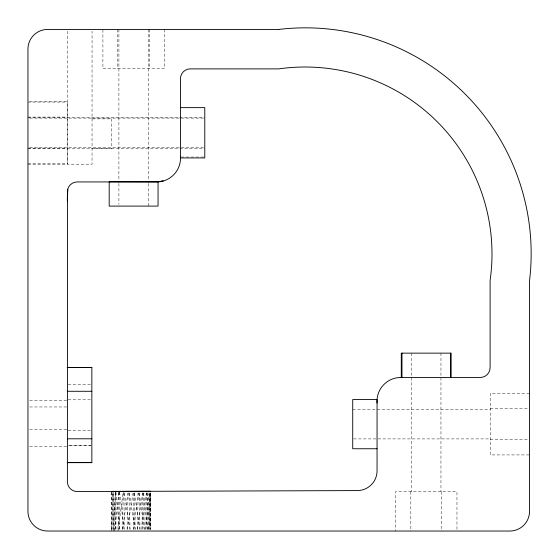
<?xml version="1.0" encoding="UTF-8"?>
<svg xmlns="http://www.w3.org/2000/svg" width="559" height="559" viewBox="0 0 559 559"><rect width="100%" height="100%" fill="white"/><g stroke="black" fill="none" stroke-linecap="round" stroke-linejoin="round"><path stroke-width="0.42" stroke-dasharray="2.79 2.1" d="M67.485 31.157L67.464 164.241L92.039 164.241L92.06 31.164M150.595 492.961L150.399 529.303L150.692 492.961L150.797 529.303L149.539 492.968L149.854 529.303M148.694 529.303L149.155 492.968M114.665 531.036L115.315 492.213L113.093 529.31M145.794 529.31L146.486 492.975M118.864 492.199L117.998 531.036L123.162 492.186M141.895 529.31L142.776 492.989M111.758 531.036L112.827 492.22L112.981 529.31M122.267 529.31L123.253 492.186M137.269 529.31L138.269 493.003M127.11 529.31L128.158 493.038M148.757 529.303L150.518 492.961M145.913 529.303L149.022 492.968M114.854 529.31L118.794 492.199M142.063 529.31L146.318 492.975M133.671 529.31L138.108 493.003M137.465 529.31L142.573 492.989M122.484 529.31L127.941 493.038M127.326 529.345L133.07 492.982M29.662 101.333L67.269 101.333L67.269 164.227L27.95 164.227M27.95 102.073L67.269 102.073M27.95 117.062L67.269 117.062M27.95 117.432L204.783 117.348M29.662 118.117L204.783 118.089M92.053 118.878L111.716 118.885L111.709 148.373L92.053 148.373M29.662 147.45L203.909 147.478M27.95 148.135L67.269 148.135M67.269 148.219L204.783 148.219M27.95 148.505L67.269 148.505M181.319 157.044L204.783 157.044M27.95 163.487L67.269 163.487M68.114 384.571L90.998 384.55M529.555 393.403L490.236 393.403L490.236 454.921L529.555 454.921M68.114 399.804L90.998 399.797M29.662 400.293L67.269 400.293M29.662 406.959L67.401 406.959M490.236 408.783L527.843 408.783M352.722 409.419L490.236 409.419M29.662 429.787L67.269 429.787M68.121 430.276L91.851 430.283M353.595 438.906L490.236 438.906M490.236 439.542L529.555 439.542M29.662 446.285L67.401 446.285M129.262 492.996L135.005 529.345M124.273 493.01L129.898 529.345M134.384 492.982L139.855 529.345M139.289 492.996L144.11 529.31M119.619 492.199L123.958 529.31M143.635 492.982L147.485 529.31M115.902 492.213L119.493 529.31M147.129 492.975L149.749 529.31M115.832 529.31L113.218 492.22L113.288 531.036M134.181 493.017L135.222 529.31M129.045 493.031L130.107 529.31M139.1 492.996L140.064 529.31M143.488 492.982L144.299 529.31M147.031 492.975L147.639 529.31M124.021 493.052L124.154 529.31M119.521 492.199L119.661 531.036M133.342 493.017L133.454 529.31M115.818 492.213L115.958 531.036M111.73 492.227L111.856 529.31M111.632 492.227L111.751 529.31M456.962 529.324L456.962 491.717L395.444 491.717L395.444 531.036M441.582 491.717L441.582 531.036M440.953 353.141L440.953 491.717M411.459 353.141L411.459 491.717M410.823 491.717L410.823 531.036M164.332 29.403L164.332 68.722L102.912 68.722L102.912 29.403M149.623 29.403L149.623 68.722M148.338 29.403L148.345 182.625M148.345 183.492L148.345 206.096M118.913 29.403L118.906 182.625M118.906 183.492L118.906 204.356M117.628 29.403L117.628 68.722M91.005 445.509L68.121 445.516L91.005 445.523"/><path stroke-width="0.84" d="M377.052 448.751L352.722 448.751L352.722 399.573L377.052 399.573L377.052 470.86A19.726 19.726 0 0 1 357.397 490.585L77.233 491.55A9.796 9.796 0 0 1 67.401 481.753L67.485 190.479L67.339 200.597L67.401 201.422L67.737 189.221A9.831 9.831 0 0 1 77.233 181.934L156.688 181.934L163.13 181.046L156.862 181.766M67.485 190.479L67.401 199.808L67.737 189.221M157.121 181.78L158.057 181.766L158.057 206.096L109.194 206.096L109.194 181.766L156.688 181.85M111.625 491.368L150.706 491.228M180.452 107.635L204.783 107.635L204.783 157.924L180.452 157.924L180.452 78.714A9.831 9.831 0 0 1 190.284 68.883L278.717 68.883A186.923 186.923 0 0 1 490.103 280.464L490.103 367.64A9.831 9.831 0 0 1 480.272 377.472L400.824 377.472A23.827 23.827 0 0 0 377.052 403.032M67.262 367.424L91.844 367.417L91.851 462.656L67.276 462.663M67.269 367.529L91.844 367.529M67.269 391.286L91.844 391.279M67.276 438.801L91.851 438.794M67.276 462.552L91.851 462.552M67.401 191.765L67.499 195.336M451.134 377.472L451.134 353.141L401.278 353.141L401.278 377.472M450.421 353.141L450.421 377.472M401.984 353.141L401.984 377.472M180.452 156.373A23.827 23.827 0 0 1 158.309 181.878M278.717 29.431L47.613 29.431A19.663 19.663 0 0 0 27.95 49.094L27.95 511.38A19.663 19.663 0 0 0 47.613 531.036L509.892 531.036A19.747 19.747 0 0 0 529.555 511.296L529.555 280.464A225.738 225.738 0 0 0 278.717 29.431"/></g></svg>
